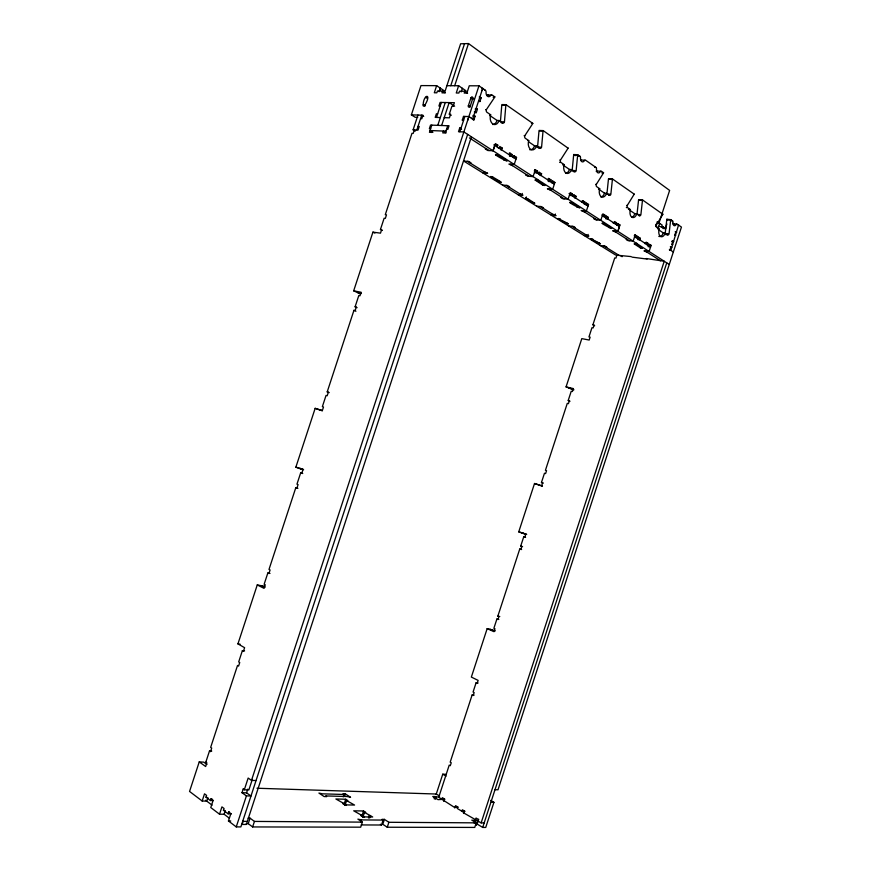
<?xml version="1.0" encoding="UTF-8"?>
<svg xmlns="http://www.w3.org/2000/svg" width="871" height="871" viewBox="0 0 871 871"><rect width="100%" height="100%" fill="white"/><g stroke="black" fill="none" stroke-linecap="round" stroke-linejoin="round"><path stroke-width="1.31" d="M503.776 121.929L500.411 121.809L501.772 105.119A1.96 1.317 -88.1 0 1 501.892 104.574L505.953 104.651A1.971 1.317 -88 0 0 505.833 105.206L504.451 121.951A1.971 1.328 -87.5 0 1 502.676 122.931L501.326 122.887M537.276 147.569A1.884 1.241 -85.9 0 0 537.559 146.992L538.997 130.966A1.884 1.23 -86.4 0 1 539.105 130.443L543.145 130.596L568.066 148.135A1.84 1.176 -85.3 0 1 567.914 148.473L560.478 160.057A1.851 1.187 -84.9 0 0 560.989 162.474L564.158 164.619A6.402 4.105 -84.6 0 0 565.889 172.981A6.402 4.105 -84.6 0 0 571.474 169.573L574.566 171.674A1.818 1.154 -84.4 0 0 576.145 170.705L577.647 155.256A1.84 1.165 -84.8 0 1 577.756 154.755L573.76 154.526A1.829 1.165 -84.9 0 0 573.651 155.038L572.16 170.433A1.807 1.154 -84.4 0 1 571.888 170.999M543.145 130.596A1.894 1.23 -86.3 0 0 543.025 131.129L541.577 147.199A1.884 1.241 -85.8 0 1 539.911 148.179L538.561 148.103M606.652 194.527A1.742 1.078 -83.2 0 0 606.913 193.983L608.448 179.197A1.742 1.078 -83.6 0 1 608.557 178.707L612.509 178.991L634.175 194.113A1.698 1.023 -82.8 0 1 633.99 194.538L627.262 205.469A1.709 1.045 -82.5 0 0 627.664 207.679L630.419 209.541A5.934 3.593 -82.2 0 0 631.813 217.195A5.934 3.593 -82.2 0 0 636.788 213.852L639.477 215.692A1.688 1.013 -82.1 0 0 640.882 214.734L642.46 200.439A1.688 1.013 -82.5 0 1 642.569 199.971L638.661 199.633A1.677 1.013 -82.5 0 0 638.552 200.101L636.995 214.364L640.239 214.669M612.509 178.991A1.742 1.078 -83.5 0 0 612.4 179.48L610.854 194.309A1.742 1.078 -83.1 0 1 609.373 195.278L608.709 195.213M664.954 233.983A1.622 0.958 -81.3 0 0 665.194 233.472L666.783 219.71A1.644 0.958 -81.6 0 1 666.892 219.252L670.757 219.634L672.521 220.875A1.633 0.947 -81.5 0 1 672.989 222.432A3.255 1.894 -81.5 0 0 673.904 225.535A3.255 1.894 -81.5 0 0 676.125 224.609A1.622 0.947 -81.4 0 1 677.235 224.152L681.449 227.091L498.005 789.801L495.011 789.681M670.757 219.634A1.644 0.958 -81.6 0 0 670.648 220.091L669.048 233.885A1.633 0.958 -81.2 0 1 667.719 234.832L665.575 234.593M467.64 120.405L468.892 116.562L473.922 119.893L475.12 116.224L473.193 115.364M482.001 90.573L482.697 88.428L483.351 88.886M486.628 149.006L485.289 148.93L487.695 150.476L493.051 150.781L494.804 145.392L515.937 159.164M493.051 150.781L495.403 143.595L497.798 145.163L497.21 146.949M498.517 148.212L499.192 148.244L499.78 146.459L502.142 148.005L501.565 149.79L500.553 149.736M509.393 154.886L509.971 153.122L509.295 153.078M509.971 153.122L512.29 154.635L511.713 156.399L509.491 156.268M513.64 157.662L514.217 155.898L513.552 155.855M514.217 155.898L516.525 157.401L514.217 164.445L508.882 164.086L512.518 165.653M522.317 193.427L521.794 195.039L506.214 185.381M526.367 196.933L525.844 198.523L533.019 202.943L534.783 203.248L527.663 198.697L525.551 198.207L527.684 198.697M534.674 169.649L535.338 169.703L533.063 176.606L527.761 176.214L525.529 174.777L526.857 174.875M535.338 169.703L537.549 171.141L536.982 172.872L534.772 172.708M538.822 174.069L539.389 172.349L538.724 172.295M537.679 179.459L537.342 180.493L544.876 185.512L542.611 185.011L535.055 179.981L537.331 180.493L535.36 180.341M539.389 172.349L541.577 173.775L541.022 175.496L540.02 175.419M343.218 796.856L343.991 794.472L342.956 793.797L345.362 793.873L350.578 797.27L347.126 796.519L325.58 795.931L326.625 796.627L324.121 796.551L318.917 793.078L322.455 793.84L343.991 794.472M344.589 796.246L345.362 793.873M345.025 805.435L346.604 800.601L347.823 800.623L345.711 799.24L344.132 804.053L346.244 805.457M548.262 180.221L548.828 178.511L548.153 178.468M548.828 178.511L550.973 179.916L550.418 181.625L548.207 181.451M552.094 181.037L552.758 181.092L552.203 182.79L551.539 182.736M552.758 181.092L554.903 182.485L552.671 189.257L547.391 188.822L550.842 190.303M555.371 213.994L554.86 215.551L540.281 206.503M363.555 810.977L361.955 815.877L364.132 817.314L362.902 817.303L364.514 812.393L365.733 812.414L363.555 810.977L353.702 810.814L361.879 815.43L360.638 815.419L362.837 816.878L372.69 816.987L364.514 812.393M360.692 822.409L361.519 819.905L383.109 820.079L381.498 825.011L361.225 824.935M361.519 819.905L357.883 819.132L362.347 822.126L360.703 827.178L252.634 826.938L248.246 823.661L246.243 823.65M562.078 197.521L560.761 197.401L562.84 198.74L568.11 199.209L570.287 192.545L572.345 193.885L571.801 195.55L569.601 195.365M368.455 817.989L369.26 815.517M369.674 818L370.48 815.539M573.51 196.672L574.054 195.006L573.401 194.952M574.054 195.006L576.101 196.345L575.557 198L574.577 197.913M582.318 202.41L582.862 200.755L582.198 200.7M582.862 200.755L584.866 202.072L584.332 203.716L583.668 203.651M476.241 822.855L388.88 822.289L384.405 819.371L382.805 824.293L387.268 827.232L474.749 827.428L476.241 822.855L471.788 820.155L477.787 820.874M585.998 204.805L586.531 203.161L585.878 203.106M586.531 203.161L588.524 204.467L586.39 211.011L581.153 210.499L584.452 211.914M387.268 827.232L388.88 822.289M588.175 234.408L587.685 235.91L572.182 226.297M600.783 220.309L602.895 213.852L604.822 215.115L604.3 216.727L603.636 216.661M605.9 217.761L606.423 216.16L605.77 216.095M606.423 216.16L608.328 217.412L607.806 219.013L605.846 218.806M613.151 223.03L614.131 223.128L614.643 221.539L616.526 222.758L616.004 224.348L615.351 224.283M617.43 223.716L618.083 223.782L617.561 225.371L616.918 225.295M495.251 630.756L487.161 628.633L471.353 677.072L478.125 680.393L477.166 683.31L476.089 682.788L473.073 692.031L474.151 692.576L473.193 695.494L472.126 694.96L450.187 762.169L451.243 762.767L450.285 765.696L449.229 765.097L438.734 797.259L454.063 807.123L458.146 807.21M487.161 628.633L494.02 631.682L494.968 628.764L493.879 628.285L496.895 619.041L497.983 619.51L498.941 616.592L497.853 616.124L519.747 549.024L520.858 549.438L521.805 546.52L520.695 546.106L523.711 536.874L524.821 537.276L525.779 534.359L518.746 531.854L534.522 483.503L542.045 485.942M573.847 389.881L566.063 386.887L581.806 338.623L589.177 340.049L590.135 337.142L588.959 336.914L591.964 327.714L593.14 327.921L594.087 325.014L592.911 324.796L614.73 257.947L615.928 258.099L616.875 255.192L631.105 256.586M615.841 232.1L612.683 230.761L617.877 231.338L619.423 226.58L602.362 215.464M617.877 231.338L619.945 225.001L618.083 223.782M434.139 798.751L434.858 796.551L439.441 797.281M436.099 794.559L442.751 774.188L445.778 774.341M435.184 799.382L435.892 797.183M543.308 483.111L541.468 482.469L544.473 473.247L545.605 473.584L546.553 470.678L545.42 470.329L567.282 403.36L568.436 403.643L569.384 400.725L568.23 400.442L571.234 391.231L572.399 391.504L573.347 388.586L566.063 386.887M541.642 485.735L542.589 482.828L541.468 482.469M441.869 799.153L442.348 797.684L444.439 798.957L443.677 801.298M634.545 234.898L635.199 234.963L633.152 241.191L627.991 240.592L626.184 239.438L627.468 239.579M635.199 234.963L636.995 236.139L636.483 237.696L635.841 237.62M636.69 243.085L636.309 244.25L634.197 243.869L636.298 244.25L642.395 248.322L640.283 247.821L634.371 244.022M637.975 238.665L638.487 237.119L637.833 237.043M638.487 237.119L640.272 238.284L639.76 239.83L637.822 239.612M454.793 808.038L455.566 805.664L457.711 806.96L457.231 808.44L461.902 811.271L464.951 811.315L462.381 809.78L461.902 811.271M644.692 243.564L645.661 243.673L646.162 242.138L647.915 243.281L647.414 244.816L646.772 244.74M463.775 813.47L464.548 811.086M655.623 226.449L656.788 222.889M648.231 245.687L648.873 245.764L649.374 244.228L651.116 245.372L649.102 251.49L643.974 250.859L647.001 252.133M658.846 223.466L669.625 190.411L468.5 43.55L460.607 43.79L444.537 92.87L441.967 92.849L442.555 91.052L445.364 92.947M657.747 227.897L658.226 226.416L663.277 226.939L665.782 228.648M658.128 228.148L659.706 223.422M661.427 227.483L662.2 225.121L657.17 221.702M663.277 226.939L662.787 228.431L665.335 228.692L666.892 223.912M474.216 823.117L474.956 820.852M475.272 820.438L476.056 818.021L478.277 819.361L476.306 825.403M477.156 824.075L478.723 819.263M463.045 812.556L481.13 822.888L664.235 261.246L646.326 258.524M673.316 252.024L669.995 249.814L670.975 246.82L670.332 246.743M672.205 240.984L672.848 241.06L671.868 244.065L672.706 244.62L672.064 244.544M675.221 231.73L675.874 231.806L674.894 234.8L675.722 235.366L674.753 235.268M476.742 823.824L482.697 827.439L666.75 262.868M678.542 225.066L670.833 250.369L669.549 250.217M490.569 800.395L493.922 802.343L485.735 827.45L482.697 827.439M206.96 764.433L203.749 762.136L199.241 761.907L189.551 791.434L202.17 801.015L206.732 801.113L207.908 797.531M199.241 761.907L205.654 766.524L206.819 762.952L205.796 762.223L209.497 750.944L210.521 751.662L211.697 748.091L210.662 747.383L237.522 665.477L238.567 666.108L239.743 662.537L238.687 661.916L242.378 650.648L243.434 651.258L244.609 647.697L237.935 643.887L257.261 584.931L264.784 586.368M257.261 584.931L264.055 588.35L265.23 584.789L264.142 584.256L267.833 572.998L268.921 573.521L270.086 569.961L268.997 569.438L295.792 487.716L296.902 488.152L298.078 484.592L296.957 484.167L300.647 472.92L301.758 473.334L302.923 469.785L295.868 467.161L315.16 408.347L322.346 410.557L323.511 407.007L322.368 406.659L326.048 395.423L327.191 395.761L328.356 392.211L327.213 391.885L353.942 310.337L355.118 310.577L356.283 307.028L355.107 306.788L358.787 295.563L359.963 295.792L361.127 292.253L353.68 290.827L372.93 232.132L380.496 233.156L381.661 229.617L380.453 229.454L384.133 218.24L385.341 218.392L386.495 214.843L385.287 214.702L411.972 133.339L413.202 133.394L414.367 129.855M417.732 117.345L415.162 117.258L411.373 114.874L420.976 85.587L436.643 85.652L444.079 90.66M415.26 131.118L413.126 129.801L417.96 115.07M416.85 129.953L421.695 115.179L423.709 116.464M425.081 104.836C432.114 92.914 423.393 94.144 423.208 104.792A1.437 0.871 -60.9 0 0 423.709 106.142A1.437 0.871 -60.9 0 0 425.081 104.836L423.208 104.792L425.092 106.012M202.17 801.015L204.522 793.829L206.579 795.375L205.992 797.172L210.466 800.547L213.014 800.601M436.643 85.652L434.313 92.772L436.85 92.794L437.438 91.009L442.555 91.052M210.466 800.547L211.065 798.74L211.827 798.751M431.809 125.13L429.457 132.305L432.005 132.414L432.593 130.617M436.48 117.422L441.379 102.451M437.775 125.359L445.255 102.528M450.764 85.706L464.537 43.67M441.641 125.5L449.153 102.593L454.618 106.218M454.684 85.717L468.5 43.55M229.247 818.13L224.119 814.254L219.525 814.2L221.931 806.884L224.054 808.484L223.455 810.313L228.104 813.808L231.414 813.852M451.2 115.386L449.305 114.155L451.886 106.295L453.192 106.327L454.39 102.691L440.095 102.43L438.919 106.022L440.203 106.044M466.061 90.845L458.636 85.739L456.262 92.99L458.897 93.023L459.496 91.205L464.798 91.248L467.618 93.164M447.727 125.729L445.342 133.002L442.74 132.893L443.339 131.075L446.181 132.882M224.119 814.254L225.306 810.607M461.162 91.912L462.381 88.298M228.104 813.808L228.703 811.968L229.476 811.979M464.798 91.248L464.21 93.077L466.878 93.099L469.273 85.783L478.963 85.815L485.31 90.246A2.025 1.372 -89 0 1 486.072 92.282A4.039 2.733 -88.9 0 0 487.586 96.333A4.039 2.733 -88.9 0 0 490.7 95.505A2.014 1.361 -88.6 0 1 492.246 95.091L494.815 96.877A2.014 1.361 -88.6 0 1 494.597 97.367L486.366 109.648A2.003 1.361 -88.2 0 0 486.987 112.305L490.656 114.787A6.946 4.703 -87.8 0 0 492.801 123.976A6.946 4.703 -87.8 0 0 499.094 120.503L502.676 122.931M467.651 134.384L240.864 826.906L236.248 826.895L228.452 820.972L230.869 813.59L228.703 811.968M241.996 792.708L246.558 792.839L250.979 796.007L246.406 795.887L241.996 792.708L243.205 789.006L243.967 789.028M461.042 128.091L459.703 128.037L458.494 131.717L463.862 131.946L669.255 264.49M462.937 120.492L462.305 120.078L463.514 116.409L468.892 116.562M252.318 779.403L248.866 789.932L244.305 789.79L248.159 778.053L251.49 780.383L256.041 780.558M459.834 131.771L464.853 116.442M470.95 97.835L468.369 105.718A1.502 0.936 -59.7 0 0 468.925 107.122A1.502 0.936 -59.7 0 0 470.384 105.761L473.029 97.639L471.94 96.768L470.95 97.835L472.822 99.109M246.558 792.839L247.767 789.148M236.248 826.895L246.406 795.887M251.49 780.383L478.963 85.815M243.227 821.124L242.149 824.445L246.33 824.456L471.407 136.812M476.176 108.342L477.428 109.18L476.219 112.849L474.303 112M479.257 101.515L479.932 101.526L481.13 97.857L479.213 96.997M248.246 823.661L250.042 818.163L248.039 818.152M252.634 826.938L254.441 821.418L250.042 818.163M642.569 199.971L662.842 214.255A1.644 0.969 -81.9 0 1 662.7 214.549L656.266 225.197A1.655 0.98 -81.5 0 0 656.625 227.309L659.216 229.062A5.738 3.386 -81.3 0 0 660.458 236.411A5.738 3.386 -81.3 0 0 665.183 233.112L667.719 234.832M609.373 195.267L606.488 193.318A6.151 3.832 -83.3 0 1 601.24 196.694A6.151 3.832 -83.3 0 1 599.694 188.713L596.755 186.721A1.775 1.111 -83.5 0 1 596.297 184.412L603.353 173.177A1.775 1.1 -83.9 0 0 603.549 172.741L601.48 171.304A1.775 1.111 -83.9 0 0 600.206 171.75A3.56 2.221 -84.1 0 1 597.637 172.643A3.56 2.221 -84.1 0 1 596.493 169.159A1.786 1.121 -84.1 0 0 595.916 167.417L585.682 160.275A1.807 1.143 -84.5 0 0 584.365 160.721A3.626 2.297 -84.7 0 1 581.719 161.603A3.626 2.297 -84.7 0 1 580.522 158.043A1.818 1.154 -84.7 0 0 579.923 156.257L577.756 154.755M539.911 148.179L536.58 145.925A6.663 4.388 -86 0 1 530.657 149.366A6.663 4.388 -86 0 1 528.73 140.601L525.333 138.293A1.916 1.274 -86.4 0 1 524.767 135.767L532.573 123.845A1.905 1.252 -86.8 0 0 532.791 123.377L505.953 104.651M446.877 85.685L458.636 85.739M482.022 88.417L482.697 88.428L472.67 119.066L471.407 118.227M228.452 820.972L230.75 820.983M242.682 821.342L247.255 821.375M254.441 821.418L362.347 822.126M481.13 822.888L484.178 822.91M484.635 90.246L485.31 90.246M384.405 819.371L381.999 819.35L383.109 820.079M486.639 95.451A2.003 1.361 -88.7 0 1 488.185 95.048L491.571 95.081M493.454 96.866L494.815 96.877M493.236 97.345L493.911 97.356M480.454 97.846L481.13 97.857M427.498 97.443L425.625 97.421L426.572 98.031M223.455 810.313L224.217 810.324M502.447 105.13L505.833 105.206M470.384 105.761L468.369 105.718L470.253 106.991M475.174 109.125L477.428 109.18M485.68 109.626L486.366 109.648M345.711 799.24L335.879 798.99L343.827 803.465L342.586 803.443L344.72 804.858L354.562 805.054L346.604 800.601M205.992 797.172L206.754 797.194M490.906 802.267L493.922 802.343M489.633 114.754L490.656 114.787M437.656 113.829L436.371 113.796L435.195 117.389L440.334 117.541M449.305 114.155L450.612 114.188L449.425 117.825L444.21 117.661M444.929 799.24L438.015 799.654L432.8 796.486L434.858 796.551M472.877 116.159L475.12 116.224M411.373 114.874L422.936 115.212L421.771 118.761L420.53 118.717M489.567 115.364L497.069 120.448L499.094 120.503M473.247 119.871L473.922 119.893M256.967 788.233L436.273 794.025L439.594 796.018M462.305 120.078L463.644 120.122M531.441 123.334L532.791 123.377M539.661 130.998L543.025 131.129M418.004 126.404L419.256 126.458L418.091 130.008L413.126 129.801M430.633 128.723L429.359 128.668L430.535 125.086L449.044 125.783L447.846 129.42L446.54 129.365M445.941 131.183L430.045 130.508L432.898 132.305M524.092 135.734L524.767 135.767M527.728 140.558L528.73 140.601M205.796 762.223L206.558 762.267M528.686 141.842L534.565 145.816L536.58 145.925M567.446 147.983L568.11 148.016M537.559 146.992L540.902 147.166M493.781 144.956L497.798 145.163M498.136 147.787L502.142 148.005M574.316 155.071L577.647 155.256M578.594 156.181L579.923 156.257M508.947 154.439L512.29 154.635M495.806 154.907L497.798 155.027C523.634 170.4 486.181 151.173 497.787 155.016M585.018 160.242L581.697 160.046A1.807 1.143 -84.6 0 0 580.663 160.144M513.182 157.205L516.525 157.401M559.813 160.014L560.478 160.057M209.497 750.944L211.751 751.074M559.65 162.387L560.325 162.431M503.645 159.948L505.648 160.079M563.156 164.554L564.158 164.619M594.588 167.33L595.916 167.417M463.731 161.091L468.685 161.418L470.993 162.855L469.752 162.779M600.827 171.26L597.517 171.043A1.775 1.111 -84 0 0 596.232 171.478M562.971 165.044L569.471 169.442L571.474 169.573M572.16 170.433L575.481 170.662M602.22 172.654L603.549 172.741M602.024 173.089L602.688 173.133M573.238 171.587L574.566 171.674M534.228 170.912L537.549 171.141M538.256 173.536L541.577 173.775M609.101 179.241L612.4 179.48M484.189 171.729L487.673 173.209L482.73 172.839M548.099 179.698L550.973 179.916M595.644 184.369L596.297 184.412M490.896 176.889L492.746 177.031C516.819 190.923 481.99 173.405 492.736 177.031M551.583 182.224L554.903 182.485M598.704 188.637L599.694 188.713M498.223 181.418L500.074 181.571M542.622 185.011L544.604 185.175M633.522 194.059L634.175 194.113M598.475 189.072L604.518 193.155L606.488 193.318M502.523 185.077L507.445 185.479L509.589 186.819L508.359 186.721M606.913 193.983L610.201 194.255M569.046 193.602L572.345 193.885M639.205 200.167L642.46 200.439M573.249 196.095L576.101 196.345M519.671 193.743L523.003 195.148L518.093 194.712M626.608 205.414L627.262 205.469M582.024 201.811L584.866 202.072M626.358 207.559L627.011 207.614M569.993 202.616L571.964 202.791C594.349 216.095 561.262 199.23 571.964 202.791M585.247 204.162L588.524 204.467M628.459 209.356L629.439 209.454M662.232 214.081L662.885 214.146M532.693 202.769L534.533 202.943M576.765 206.971L578.736 207.156M629.526 210.085L634.828 213.667L636.788 213.852M638.835 215.627L639.477 215.692M536.59 206.144L541.49 206.623L543.504 207.875L542.274 207.755M667.426 219.775L670.648 220.091M671.236 220.744L672.521 220.875M601.992 214.832L604.822 215.115M676.593 224.087L673.381 223.771A1.622 0.947 -81.4 0 0 672.815 223.705M605.508 217.119L608.328 217.412M678.335 225.306L678.977 225.371M552.889 214.331L556.068 215.67L551.191 215.17M594.926 218.654L593.619 218.512L595.568 219.764L600.794 220.309M655.623 225.132L656.266 225.197M613.271 222.421L616.526 222.758M658.247 228.964L659.216 229.062M616.701 224.653L619.945 225.001M558.551 218.773C584.964 231.871 549.242 215.747 560.369 218.969M602.329 223.412L604.278 223.618C625.204 236.041 593.968 220.189 604.267 223.618M676.059 232.307L676.702 232.372L675.874 231.806M658.28 229.53L663.256 232.905L665.183 233.112M665.194 233.472L668.405 233.82M564.963 222.758L566.792 222.954M608.666 227.483L610.615 227.69M568.534 225.894L573.39 226.427L575.274 227.592L574.054 227.462M634.197 235.823L636.995 236.139M671.759 241.398L673.686 241.615L672.848 241.06M637.474 237.968L640.272 238.284M585.845 234.767L588.894 236.052L584.06 235.486M644.692 242.9L647.915 243.281M671.171 247.299L671.802 247.375L670.975 246.82M648.329 245.045L651.116 245.372M591.039 238.894C616.058 251.24 582.089 235.987 592.835 239.111M648.035 246.591L650.604 246.896L634.676 236.52M669.353 249.737L669.995 249.814M597.038 242.617L598.845 242.835M640.294 247.821L642.221 248.061M600.282 245.513L605.084 246.101L606.847 247.201L605.65 247.048M472.126 694.96L474.096 695.21M631.943 257.119L647.153 259.068M242.378 650.648L244.577 650.953M476.089 682.788L478.07 683.06M237.935 643.887L240.124 644.192M357.665 292.634L361.389 293.342M267.833 572.998L269.988 573.423M496.895 619.041L498.833 619.433M497.853 616.124L499.78 616.516M568.752 388.107L573.608 389.239M295.792 487.716L297.893 488.293M519.747 549.024L521.631 549.547M520.695 546.106L522.578 546.629M300.647 472.92L302.738 473.519M523.711 536.874L525.594 537.418M295.868 467.161L303.162 469.284M518.746 531.854L523.438 533.215M319.276 409.751L321.671 410.491M542.437 486.149L534.522 483.503M315.16 408.347L322.335 410.807M524.375 533.488L526.715 534.326M521.566 532.671L526.258 534.337M327.213 391.885L329.26 392.614M300.049 468.38L303.587 469.687M353.942 310.337L355.945 311.208M355.107 306.788L357.11 307.67M568.23 400.442L570.026 401.237M490.068 629.189L494.641 631.225M353.68 290.827L360.638 293.973M261.572 585.758L264.98 587.457M372.93 232.132L374.889 233.134M380.453 229.454L382.413 230.467M592.911 324.796L594.664 325.732M442.751 774.188L446.05 776.105M463.742 161.091L615.753 255.083M620.435 255.649L622.134 256.705M467.444 161.342L486.443 173.122M603.886 245.96L619.335 255.541M469.382 137.912L489.045 150.552M510.221 164.173L529.1 176.312M548.719 188.931L564.158 198.86M582.459 210.63L596.875 219.895M613.99 230.902L629.298 240.744M645.269 251.022L660.479 260.799M459.703 128.037L461.597 129.267M534.761 171.424L554.337 184.173M569.743 194.211L587.99 206.1M463.514 116.409L464.145 116.823M380.387 824.282L381.498 825.011M473.846 98.728L470.873 98.064L472.126 98.913M478.691 100.677L479.932 101.526M488.185 95.048L488.827 95.494M573.76 154.526L575.393 155.659M666.892 219.252L667.774 219.873M672.597 223.248L674.263 224.402M243.205 789.006L244.305 789.79M211.065 798.74L213.145 800.297L210.771 807.548L219.525 814.2M205.6 800.264L212.099 805.163M604.518 193.155A6.141 3.832 -83.3 0 1 600.794 196.966M634.828 213.667A5.934 3.593 -82.3 0 1 631.9 217.282M663.256 232.905A5.727 3.386 -81.4 0 1 659.891 236.564M659.325 236.531A5.727 3.386 -81.4 0 1 658.792 236.346M497.069 120.448A6.935 4.703 -87.8 0 1 492.67 124.52M534.565 145.816A6.652 4.388 -86.1 0 1 529.688 149.725M569.471 169.442A6.402 4.105 -84.6 0 1 565.54 173.34M440.356 88.167L439.191 91.716L440.399 88.167"/></g></svg>
